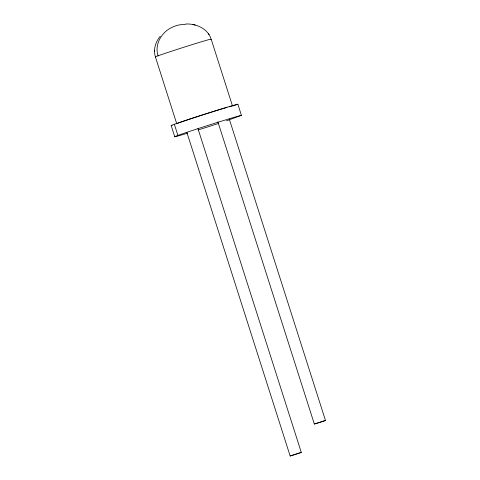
<?xml version="1.0" encoding="UTF-8"?>
<svg xmlns="http://www.w3.org/2000/svg" width="480" height="480" viewBox="0 0 480 480"><rect width="100%" height="100%" fill="white"/><g stroke="black" fill="none" stroke-linecap="round" stroke-linejoin="round"><path stroke-width="0.72" d="M155.16 56.064C153.258 49.134 155.718 41.628 160.248 36.252M154.518 51.492L154.524 50.424M217.896 121.848L314.328 424.026L325.482 420.468L229.272 119.01M186.822 132.216L290.154 455.994L301.296 452.436M325.464 420.486L320.244 422.256M233.094 105.96L237.864 104.226L241.422 115.374L226.44 120.828M319.452 422.508L314.34 424.032M290.202 455.994L301.302 452.442L197.976 128.664M185.574 24.03C195.678 23.406 207.186 28.284 210.876 38.304M185.31 24.414L180.876 24.666A36.444 32.886 70 0 0 171.696 27.504C161.424 32.316 154.356 44.61 158.046 55.812M192.9 24.54L195.204 25.062M208.434 33.738L209.034 34.62M211.158 39.126L232.506 106.02M155.406 56.898L176.754 123.792M174.348 124.266L177.906 135.414M171.204 125.598L174.762 136.746M172.158 125.436A35.118 0.672 -17.7 0 1 198.66 116.118A35.118 0.672 -17.7 0 1 237.864 104.226M218.49 123.444A35.118 0.672 -17.7 0 1 198.198 129.918M187.422 133.236A35.118 0.672 -17.7 0 1 191.904 130.632A35.118 0.672 -17.7 0 1 241.422 115.374M155.676 56.904A29.262 0.564 -17.7 0 1 183.564 47.334A29.262 0.564 -17.7 0 1 210.804 39.33M177.078 123.606A29.262 0.564 -17.7 0 1 198.024 116.442A29.262 0.564 -17.7 0 1 227.124 107.382M229.242 106.782A29.262 0.564 -17.7 0 1 231.936 106.08"/></g></svg>
